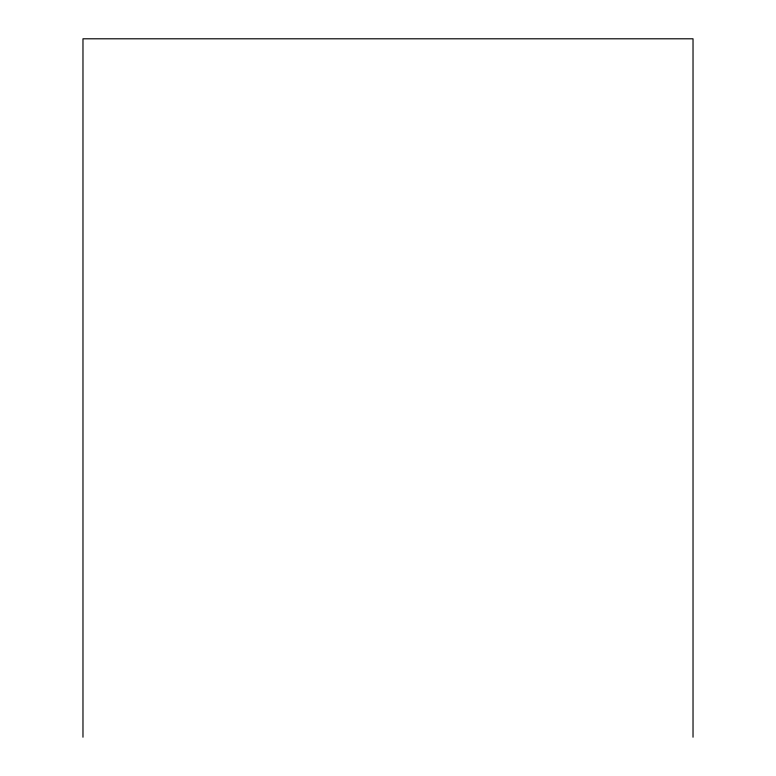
<?xml version="1.0" encoding="UTF-8"?>
<svg xmlns="http://www.w3.org/2000/svg" width="776" height="776" viewBox="0 0 776 776"><rect width="100%" height="100%" fill="white"/><g stroke="black" fill="none" stroke-linecap="round" stroke-linejoin="round"><path stroke-width="1.16" d="M693.026 737.2L693.026 38.8L82.974 38.8L82.974 737.2"/></g></svg>
